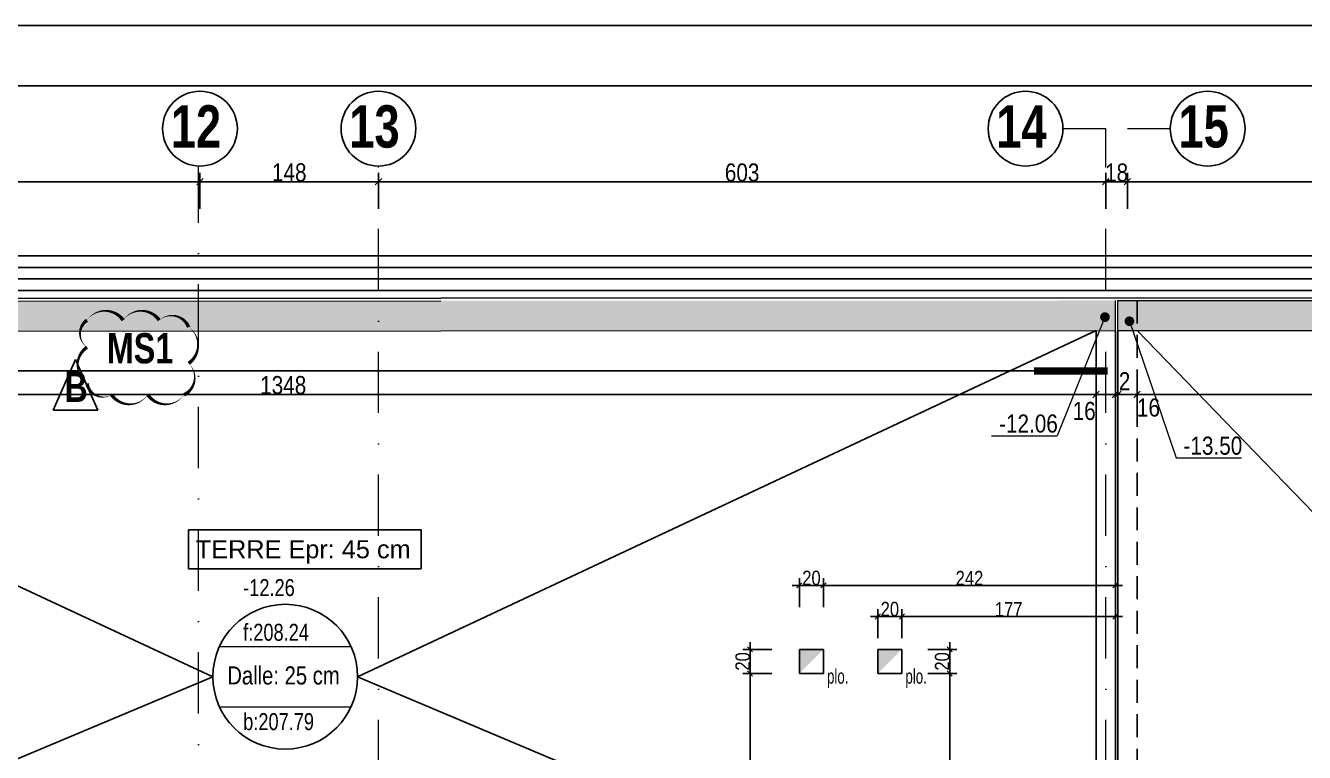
# Model space of a CAD drawing. Header units: millimetres. Extents: x 0 to 23921, y -3644 to 563.
# Drawn here: x 20625 to 21685, y -46 to 556 of the extents above; entities that cross this region are included whole.
import ezdxf
from ezdxf.enums import TextEntityAlignment as Align

# ---------------------------------------------------------------- set-up
doc = ezdxf.new("R2010")
doc.units = ezdxf.units.MM
doc.linetypes.add('CACHEX2', pattern=[19.05, 12.7, -6.35])
doc.linetypes.add('TIRETPTX2', pattern=[50.8, 25.4, -12.7, 0, -12.7])
for name, color, linetype in [('01-Cad  2', 1, 'Continuous'), ('01_cote_gen', 4, 'Continuous'), ('01_linteaux', 2, 'Continuous'), ('01_poch_murs', 253, 'Continuous'), ('01_resv', 32, 'Continuous'), ('01_texte', 230, 'Continuous'), ('AA_COTES', 2, 'Continuous')]:
    doc.layers.add(name, color=color, linetype=linetype)
for name, color, linetype, lineweight in [('01_murs_coup', 5, 'Continuous', 60), ('01_PIEUX', 5, 'Continuous', 60), ('01_tram_axes', 2, 'TIRETPTX2', 9)]:
    doc.layers.add(name, color=color, linetype=linetype, lineweight=lineweight)
doc.styles.add('ARIAL NA', font='ARIALN.TTF')
doc.styles.add('Arial Narrow', font='ARIALN.TTF')
doc.styles.add('Eurostile', font='')
doc.styles.add('impact', font='impact.ttf')
doc.styles.add('MATTE_TXT', font='arial.ttf')
doc.styles.add('STYLE2', font='ARIALN.TTF')
doc.styles.get('Eurostile').set_extended_font_data('Eurostile')
doc.dimstyles.new('JB50', dxfattribs={"dimscale": 0.1, "dimtxt": 150, "dimasz": 15, "dimexe": 0.1, "dimexo": 0.1, "dimgap": 0.09, "dimtad": 1, "dimdec": 1, "dimdsep": 46, "dimtxsty": 'STYLE2', "dimblk1": 'BOND_G', "dimblk2": 'BOND_D', "dimsah": 1, "dimcen": 1.5, "dimdle": 0.01, "dimse1": 1, "dimse2": 1, "dimclrd": 4, "dimclre": 2, "dimclrt": 6, "dimazin": 2, "dimtfac": 2.333333, "dimtdec": 1, "dimtix": 1, "dimtmove": 2, "dimatfit": 3, "dimldrblk": 'BOND_G', "dimfxl": 1, "dimtolj": 1, "dimtzin": 0, "dimarcsym": 0})
doc.dimstyles.new('JB50res', dxfattribs={"dimscale": 0.1, "dimtxt": 120, "dimasz": 12, "dimexe": 0.1, "dimexo": 0.1, "dimgap": 0.09, "dimtad": 1, "dimdec": 1, "dimdsep": 46, "dimtxsty": 'STYLE2', "dimblk1": 'BOND_G', "dimblk2": 'BOND_D', "dimsah": 1, "dimcen": 1.5, "dimdle": 0.01, "dimse1": 1, "dimse2": 1, "dimclrd": 4, "dimclre": 2, "dimclrt": 6, "dimazin": 2, "dimtfac": 2.333333, "dimtdec": 1, "dimtix": 1, "dimtmove": 2, "dimatfit": 3, "dimldrblk": 'BOND_G', "dimfxl": 1, "dimtolj": 1, "dimtzin": 0, "dimarcsym": 0})
pattern_1 = [(180, (2724.631, -511.1), (-2e-15, -9.525), [])]

# ---------------------------------------------------------------- blocks, each defined once
blk = doc.blocks.new('BOND_G')
at = {"layer": 'AA_COTES', "color": 0}
for p, q in [((0, -5), (0, 15)), ((5, 0), (-5, 0)), ((1.77, 1.77), (-1.77, -1.77))]:
    blk.add_line(p, q, dxfattribs=at)
blk = doc.blocks.new('BOND_D')
at = {"layer": 'AA_COTES', "color": 0}
for p, q in [((5, 0), (-5, 0)), ((-1.77, -1.77), (1.77, 1.77)), ((0, 5), (0, -15))]:
    blk.add_line(p, q, dxfattribs=at)
blk = doc.blocks.new('*D1149')
at = {"layer": '01_cote_gen', "color": 4, "lineweight": -2, "transparency": 16777216}
blk.add_line((20770.8, 426.7), (20915.8, 426.7), dxfattribs=at)
at = {"layer": 'Defpoints', "color": 0, "transparency": 16777216}
for p in [(20917.3, 426.7), (20769.3, 394.3), (20917.3, 394.3)]:
    blk.add_point(p, dxfattribs=at)
at = {"layer": '01_cote_gen', "color": 4, "lineweight": -2, "transparency": 16777216, "xscale": 1.5, "yscale": 1.5, "zscale": 1.5, "rotation": 180}
blk.add_blockref('BOND_G', (20769.3, 426.7), dxfattribs=at)
at = {"layer": '01_cote_gen', "color": 4, "lineweight": -2, "transparency": 16777216, "xscale": 1.5, "yscale": 1.5, "zscale": 1.5}
blk.add_blockref('BOND_D', (20917.3, 426.7), dxfattribs=at)
at = {"layer": '01_cote_gen', "color": 6, "transparency": 16777216, "insert": (20843.3, 434.4), "char_height": 15, "attachment_point": 5, "style": 'STYLE2'}
blk.add_mtext('\\A1;148', dxfattribs=at)
blk = doc.blocks.new('*D1150')
at = {"layer": '01_cote_gen', "color": 4, "lineweight": -2, "transparency": 16777216}
blk.add_line((20155.8, 426.7), (20767.8, 426.7), dxfattribs=at)
at = {"layer": 'Defpoints', "color": 0, "transparency": 16777216}
for p in [(20154.3, 471.7), (20769.3, 448.9), (20769.3, 426.7)]:
    blk.add_point(p, dxfattribs=at)
at = {"layer": '01_cote_gen', "color": 4, "lineweight": -2, "transparency": 16777216, "xscale": 1.5, "yscale": 1.5, "zscale": 1.5, "rotation": 180}
blk.add_blockref('BOND_G', (20154.3, 426.7), dxfattribs=at)
at = {"layer": '01_cote_gen', "color": 4, "lineweight": -2, "transparency": 16777216, "xscale": 1.5, "yscale": 1.5, "zscale": 1.5}
blk.add_blockref('BOND_D', (20769.3, 426.7), dxfattribs=at)
at = {"layer": '01_cote_gen', "color": 6, "transparency": 16777216, "insert": (20461.8, 434.4), "char_height": 15, "attachment_point": 5, "style": 'STYLE2'}
blk.add_mtext('\\A1;615', dxfattribs=at)
blk = doc.blocks.new('*D1154')
at = {"layer": '01_cote_gen', "color": 4, "lineweight": -2, "transparency": 16777216}
blk.add_line((20918.8, 426.7), (21518.8, 426.7), dxfattribs=at)
at = {"layer": 'Defpoints', "color": 0, "transparency": 16777216}
for p in [(21520.3, 426.7), (21520.3, 426.6), (20917.3, 402.7)]:
    blk.add_point(p, dxfattribs=at)
at = {"layer": '01_cote_gen', "color": 4, "lineweight": -2, "transparency": 16777216, "xscale": 1.5, "yscale": 1.5, "zscale": 1.5, "rotation": 180}
blk.add_blockref('BOND_G', (20917.3, 426.7), dxfattribs=at)
at = {"layer": '01_cote_gen', "color": 4, "lineweight": -2, "transparency": 16777216, "xscale": 1.5, "yscale": 1.5, "zscale": 1.5}
blk.add_blockref('BOND_D', (21520.3, 426.7), dxfattribs=at)
at = {"layer": '01_cote_gen', "color": 6, "transparency": 16777216, "insert": (21218.8, 434.3), "char_height": 15, "attachment_point": 5, "style": 'STYLE2'}
blk.add_mtext('\\A1;603', dxfattribs=at)
blk = doc.blocks.new('*D1155')
at = {"layer": '01_cote_gen', "color": 4, "lineweight": -2, "transparency": 16777216}
blk.add_line((21521.8, 426.7), (21536.8, 426.7), dxfattribs=at)
at = {"layer": 'Defpoints', "color": 0, "transparency": 16777216}
for p in [(21538.3, 426.7), (21538.3, 419.5), (21520.3, 402.4)]:
    blk.add_point(p, dxfattribs=at)
at = {"layer": '01_cote_gen', "color": 4, "lineweight": -2, "transparency": 16777216, "xscale": 1.5, "yscale": 1.5, "zscale": 1.5, "rotation": 180}
blk.add_blockref('BOND_G', (21520.3, 426.7), dxfattribs=at)
at = {"layer": '01_cote_gen', "color": 4, "lineweight": -2, "transparency": 16777216, "xscale": 1.5, "yscale": 1.5, "zscale": 1.5}
blk.add_blockref('BOND_D', (21538.3, 426.7), dxfattribs=at)
at = {"layer": '01_cote_gen', "color": 6, "transparency": 16777216, "insert": (21529.3, 434.3), "char_height": 15, "attachment_point": 5, "style": 'STYLE2'}
blk.add_mtext('\\A1;18', dxfattribs=at)
blk = doc.blocks.new('*D1157')
at = {"layer": '01_cote_gen', "color": 4, "lineweight": -2, "transparency": 16777216}
blk.add_line((21539.8, 426.7), (22132.8, 426.7), dxfattribs=at)
at = {"layer": 'Defpoints', "color": 0, "transparency": 16777216}
for p in [(21538.3, 470.7), (22134.3, 469.7), (22134.3, 426.7)]:
    blk.add_point(p, dxfattribs=at)
at = {"layer": '01_cote_gen', "color": 4, "lineweight": -2, "transparency": 16777216, "xscale": 1.5, "yscale": 1.5, "zscale": 1.5, "rotation": 180}
blk.add_blockref('BOND_G', (21538.3, 426.7), dxfattribs=at)
at = {"layer": '01_cote_gen', "color": 4, "lineweight": -2, "transparency": 16777216, "xscale": 1.5, "yscale": 1.5, "zscale": 1.5}
blk.add_blockref('BOND_D', (22134.3, 426.7), dxfattribs=at)
at = {"layer": '01_cote_gen', "color": 6, "transparency": 16777216, "insert": (21836.3, 434.3), "char_height": 15, "attachment_point": 5, "style": 'STYLE2'}
blk.add_mtext('\\A1;596', dxfattribs=at)
blk = doc.blocks.new('*D2507')
at = {"layer": '01_cote_gen', "color": 4, "lineweight": -2, "transparency": 16777216}
blk.add_line((20165.8, 250.4), (21510.8, 250.4), dxfattribs=at)
at = {"layer": 'Defpoints', "color": 0, "transparency": 16777216}
for p in [(21512.3, 250.4), (20164.3, 207.4), (21512.3, 207.4)]:
    blk.add_point(p, dxfattribs=at)
at = {"layer": '01_cote_gen', "color": 4, "lineweight": -2, "transparency": 16777216, "xscale": 1.5, "yscale": 1.5, "zscale": 1.5, "rotation": 180}
blk.add_blockref('BOND_G', (20164.3, 250.4), dxfattribs=at)
at = {"layer": '01_cote_gen', "color": 4, "lineweight": -2, "transparency": 16777216, "xscale": 1.5, "yscale": 1.5, "zscale": 1.5}
blk.add_blockref('BOND_D', (21512.3, 250.4), dxfattribs=at)
at = {"layer": '01_cote_gen', "color": 6, "lineweight": 0, "transparency": 16777216, "insert": (20838.3, 258.1), "char_height": 15, "attachment_point": 5, "style": 'STYLE2'}
blk.add_mtext('\\A1;1348', dxfattribs=at)
blk = doc.blocks.new('*D2508')
at = {"layer": '01_cote_gen', "color": 4, "lineweight": -2, "transparency": 16777216}
blk.add_line((21513.8, 250.4), (21526.8, 250.4), dxfattribs=at)
at = {"layer": 'Defpoints', "color": 0, "transparency": 16777216}
for p in [(21528.3, 250.4), (21512.3, 202.8), (21528.3, 202.8)]:
    blk.add_point(p, dxfattribs=at)
at = {"layer": '01_cote_gen', "color": 4, "lineweight": -2, "transparency": 16777216, "xscale": 1.5, "yscale": 1.5, "zscale": 1.5, "rotation": 180}
blk.add_blockref('BOND_G', (21512.3, 250.4), dxfattribs=at)
at = {"layer": '01_cote_gen', "color": 4, "lineweight": -2, "transparency": 16777216, "xscale": 1.5, "yscale": 1.5, "zscale": 1.5}
blk.add_blockref('BOND_D', (21528.3, 250.4), dxfattribs=at)
at = {"layer": '01_cote_gen', "color": 6, "lineweight": 0, "transparency": 16777216, "insert": (21502.4, 236.7), "char_height": 15, "attachment_point": 5, "style": 'STYLE2'}
blk.add_mtext('\\A1;16', dxfattribs=at)
blk = doc.blocks.new('*D2509')
at = {"layer": '01_cote_gen', "color": 4, "lineweight": -2, "transparency": 16777216}
for p, q in [((21526.8, 250.4), (21525.3, 250.4)), ((21528.3, 250.4), (21530.3, 250.4)), ((21531.8, 250.4), (21533.3, 250.4))]:
    blk.add_line(p, q, dxfattribs=at)
at = {"layer": 'Defpoints', "color": 0, "transparency": 16777216}
for p in [(21530.3, 250.4), (21528.3, 236.4), (21530.3, 236.4)]:
    blk.add_point(p, dxfattribs=at)
at = {"layer": '01_cote_gen', "color": 4, "lineweight": -2, "transparency": 16777216, "xscale": 1.5, "yscale": 1.5, "zscale": 1.5}
blk.add_blockref('BOND_G', (21528.3, 250.4), dxfattribs=at)
at = {"layer": '01_cote_gen', "color": 4, "lineweight": -2, "transparency": 16777216, "xscale": 1.5, "yscale": 1.5, "zscale": 1.5, "rotation": 180}
blk.add_blockref('BOND_D', (21530.3, 250.4), dxfattribs=at)
at = {"layer": '01_cote_gen', "color": 6, "lineweight": 0, "transparency": 16777216, "insert": (21535.9, 261.4), "char_height": 15, "attachment_point": 5, "style": 'STYLE2'}
blk.add_mtext('\\A1;2', dxfattribs=at)
blk = doc.blocks.new('*D2510')
at = {"layer": '01_cote_gen', "color": 4, "lineweight": -2, "transparency": 16777216}
blk.add_line((21531.8, 250.4), (21544.8, 250.4), dxfattribs=at)
at = {"layer": 'Defpoints', "color": 0, "transparency": 16777216}
for p in [(21546.3, 250.4), (21530.3, 238.5), (21546.3, 238.5)]:
    blk.add_point(p, dxfattribs=at)
at = {"layer": '01_cote_gen', "color": 4, "lineweight": -2, "transparency": 16777216, "xscale": 1.5, "yscale": 1.5, "zscale": 1.5, "rotation": 180}
blk.add_blockref('BOND_G', (21530.3, 250.4), dxfattribs=at)
at = {"layer": '01_cote_gen', "color": 4, "lineweight": -2, "transparency": 16777216, "xscale": 1.5, "yscale": 1.5, "zscale": 1.5}
blk.add_blockref('BOND_D', (21546.3, 250.4), dxfattribs=at)
at = {"layer": '01_cote_gen', "color": 6, "lineweight": 0, "transparency": 16777216, "insert": (21555.7, 239.5), "char_height": 15, "attachment_point": 5, "style": 'STYLE2'}
blk.add_mtext('\\A1;16', dxfattribs=at)
blk = doc.blocks.new('*D2511')
at = {"layer": '01_cote_gen', "color": 4, "lineweight": -2, "transparency": 16777216}
blk.add_line((21547.8, 250.4), (22262.8, 250.4), dxfattribs=at)
at = {"layer": 'Defpoints', "color": 0, "transparency": 16777216}
for p in [(22264.3, 250.4), (21546.3, 199.3), (22264.3, 179.1)]:
    blk.add_point(p, dxfattribs=at)
at = {"layer": '01_cote_gen', "color": 4, "lineweight": -2, "transparency": 16777216, "xscale": 1.5, "yscale": 1.5, "zscale": 1.5, "rotation": 180}
blk.add_blockref('BOND_G', (21546.3, 250.4), dxfattribs=at)
at = {"layer": '01_cote_gen', "color": 4, "lineweight": -2, "transparency": 16777216, "xscale": 1.5, "yscale": 1.5, "zscale": 1.5}
blk.add_blockref('BOND_D', (22264.3, 250.4), dxfattribs=at)
at = {"layer": '01_cote_gen', "color": 6, "lineweight": 0, "transparency": 16777216, "insert": (21905.3, 258.1), "char_height": 15, "attachment_point": 5, "style": 'STYLE2'}
blk.add_mtext('\\A1;718', dxfattribs=at)
blk = doc.blocks.new('*D2494')
at = {"layer": '01_resv', "color": 4, "lineweight": -2, "transparency": 16777216}
blk.add_line((21225.4, -240.6), (21225.4, 18), dxfattribs=at)
at = {"layer": 'Defpoints', "color": 0, "transparency": 16777216}
for p in [(21225.4, 19.2), (21266.3, 19.2), (21244.1, -241.8)]:
    blk.add_point(p, dxfattribs=at)
at = {"layer": '01_resv', "color": 4, "lineweight": -2, "transparency": 16777216, "xscale": 1.2, "yscale": 1.2, "zscale": 1.2}
for name, p, rotation in [('BOND_D', (21225.4, 19.2), 90), ('BOND_G', (21225.4, -241.8), 270)]:
    blk.add_blockref(name, p, dxfattribs=dict(at, rotation=rotation))
at = {"layer": '01_resv', "color": 6, "lineweight": 0, "transparency": 16777216, "insert": (21219.3, -111.3), "char_height": 12, "attachment_point": 5, "rotation": 90, "style": 'STYLE2'}
blk.add_mtext('\\A1;261', dxfattribs=at)
blk = doc.blocks.new('*D2495')
at = {"layer": '01_resv', "color": 4, "lineweight": -2, "transparency": 16777216}
blk.add_line((21225.4, 20.4), (21225.4, 38), dxfattribs=at)
at = {"layer": 'Defpoints', "color": 0, "transparency": 16777216}
for p in [(21225.4, 39.2), (21266.3, 39.2), (21231.4, 19.2)]:
    blk.add_point(p, dxfattribs=at)
at = {"layer": '01_resv', "color": 4, "lineweight": -2, "transparency": 16777216, "xscale": 1.2, "yscale": 1.2, "zscale": 1.2}
for name, p, rotation in [('BOND_D', (21225.4, 39.2), 90), ('BOND_G', (21225.4, 19.2), 270)]:
    blk.add_blockref(name, p, dxfattribs=dict(at, rotation=rotation))
at = {"layer": '01_resv', "color": 6, "lineweight": 0, "transparency": 16777216, "insert": (21219.3, 29.2), "char_height": 12, "attachment_point": 5, "rotation": 90, "style": 'STYLE2'}
blk.add_mtext('\\A1;20', dxfattribs=at)
blk = doc.blocks.new('*D2518')
at = {"layer": '01_resv', "color": 4, "lineweight": -2, "transparency": 16777216}
blk.add_line((21390.9, 38), (21390.9, 20.4), dxfattribs=at)
at = {"layer": 'Defpoints', "color": 0, "transparency": 16777216}
for p in [(21351.3, 39.2), (21351.3, 19.2), (21390.9, 19.2)]:
    blk.add_point(p, dxfattribs=at)
at = {"layer": '01_resv', "color": 4, "lineweight": -2, "transparency": 16777216, "xscale": 1.2, "yscale": 1.2, "zscale": 1.2}
for name, p, rotation in [('BOND_G', (21390.9, 39.2), 90), ('BOND_D', (21390.9, 19.2), 270)]:
    blk.add_blockref(name, p, dxfattribs=dict(at, rotation=rotation))
at = {"layer": '01_resv', "color": 6, "lineweight": 0, "transparency": 16777216, "insert": (21384.7, 29.2), "char_height": 12, "attachment_point": 5, "rotation": 90, "style": 'STYLE2'}
blk.add_mtext('\\A1;20', dxfattribs=at)
blk = doc.blocks.new('*D2496')
at = {"layer": '01_resv', "color": 4, "lineweight": -2, "transparency": 16777216}
blk.add_line((21390.9, 18), (21390.9, -240.6), dxfattribs=at)
at = {"layer": 'Defpoints', "color": 0, "transparency": 16777216}
for p in [(21372.9, 19.2), (21385.5, -241.8), (21390.9, -241.8)]:
    blk.add_point(p, dxfattribs=at)
at = {"layer": '01_resv', "color": 4, "lineweight": -2, "transparency": 16777216, "xscale": 1.2, "yscale": 1.2, "zscale": 1.2}
for name, p, rotation in [('BOND_G', (21390.9, 19.2), 90), ('BOND_D', (21390.9, -241.8), 270)]:
    blk.add_blockref(name, p, dxfattribs=dict(at, rotation=rotation))
at = {"layer": '01_resv', "color": 6, "lineweight": 0, "transparency": 16777216, "insert": (21384.7, -111.3), "char_height": 12, "attachment_point": 5, "rotation": 90, "style": 'STYLE2'}
blk.add_mtext('\\A1;261', dxfattribs=at)
blk = doc.blocks.new('*D2497')
at = {"layer": '01_resv', "color": 4, "lineweight": -2, "transparency": 16777216}
blk.add_line((21332.5, 66.4), (21350.1, 66.4), dxfattribs=at)
at = {"layer": 'Defpoints', "color": 0, "transparency": 16777216}
for p in [(21351.3, 66.4), (21331.3, 39.2), (21351.3, 39.2)]:
    blk.add_point(p, dxfattribs=at)
at = {"layer": '01_resv', "color": 4, "lineweight": -2, "transparency": 16777216, "xscale": 1.2, "yscale": 1.2, "zscale": 1.2, "rotation": 180}
blk.add_blockref('BOND_G', (21331.3, 66.4), dxfattribs=at)
at = {"layer": '01_resv', "color": 4, "lineweight": -2, "transparency": 16777216, "xscale": 1.2, "yscale": 1.2, "zscale": 1.2}
blk.add_blockref('BOND_D', (21351.3, 66.4), dxfattribs=at)
at = {"layer": '01_resv', "color": 6, "lineweight": 0, "transparency": 16777216, "insert": (21341.3, 72.5), "char_height": 12, "attachment_point": 5, "style": 'STYLE2'}
blk.add_mtext('\\A1;20', dxfattribs=at)
blk = doc.blocks.new('*D2519')
at = {"layer": '01_resv', "color": 4, "lineweight": -2, "transparency": 16777216}
blk.add_line((21352.5, 66.4), (21527.1, 66.4), dxfattribs=at)
at = {"layer": 'Defpoints', "color": 0, "transparency": 16777216}
for p in [(21528.3, 66.4), (21351.3, 60.4), (21528.3, 46.6)]:
    blk.add_point(p, dxfattribs=at)
at = {"layer": '01_resv', "color": 4, "lineweight": -2, "transparency": 16777216, "xscale": 1.2, "yscale": 1.2, "zscale": 1.2, "rotation": 180}
blk.add_blockref('BOND_G', (21351.3, 66.4), dxfattribs=at)
at = {"layer": '01_resv', "color": 4, "lineweight": -2, "transparency": 16777216, "xscale": 1.2, "yscale": 1.2, "zscale": 1.2}
blk.add_blockref('BOND_D', (21528.3, 66.4), dxfattribs=at)
at = {"layer": '01_resv', "color": 6, "lineweight": 0, "transparency": 16777216, "insert": (21439.8, 72.4), "char_height": 12, "attachment_point": 5, "style": 'STYLE2'}
blk.add_mtext('\\A1;177', dxfattribs=at)
blk = doc.blocks.new('*D2498')
at = {"layer": '01_resv', "color": 4, "lineweight": -2, "transparency": 16777216}
blk.add_line((21267.5, 92.2), (21285.1, 92.2), dxfattribs=at)
at = {"layer": 'Defpoints', "color": 0, "transparency": 16777216}
for p in [(21286.3, 92.2), (21266.3, 39.2), (21286.3, 39.2)]:
    blk.add_point(p, dxfattribs=at)
at = {"layer": '01_resv', "color": 4, "lineweight": -2, "transparency": 16777216, "xscale": 1.2, "yscale": 1.2, "zscale": 1.2, "rotation": 180}
blk.add_blockref('BOND_G', (21266.3, 92.2), dxfattribs=at)
at = {"layer": '01_resv', "color": 4, "lineweight": -2, "transparency": 16777216, "xscale": 1.2, "yscale": 1.2, "zscale": 1.2}
blk.add_blockref('BOND_D', (21286.3, 92.2), dxfattribs=at)
at = {"layer": '01_resv', "color": 6, "lineweight": 0, "transparency": 16777216, "insert": (21276.3, 98.3), "char_height": 12, "attachment_point": 5, "style": 'STYLE2'}
blk.add_mtext('\\A1;20', dxfattribs=at)
blk = doc.blocks.new('*D2520')
at = {"layer": '01_resv', "color": 4, "lineweight": -2, "transparency": 16777216}
blk.add_line((21287.5, 92.2), (21527.1, 92.2), dxfattribs=at)
at = {"layer": 'Defpoints', "color": 0, "transparency": 16777216}
for p in [(21286.3, 86.2), (21528.3, 92.2), (21528.3, 86.2)]:
    blk.add_point(p, dxfattribs=at)
at = {"layer": '01_resv', "color": 4, "lineweight": -2, "transparency": 16777216, "xscale": 1.2, "yscale": 1.2, "zscale": 1.2, "rotation": 180}
blk.add_blockref('BOND_G', (21286.3, 92.2), dxfattribs=at)
at = {"layer": '01_resv', "color": 4, "lineweight": -2, "transparency": 16777216, "xscale": 1.2, "yscale": 1.2, "zscale": 1.2}
blk.add_blockref('BOND_D', (21528.3, 92.2), dxfattribs=at)
at = {"layer": '01_resv', "color": 6, "lineweight": 0, "transparency": 16777216, "insert": (21407.3, 98.2), "char_height": 12, "attachment_point": 5, "style": 'STYLE2'}
blk.add_mtext('\\A1;242', dxfattribs=at)

msp = doc.modelspace()

# ---------------------------------------------------------------- hatches: boundary and pattern name
at = {"layer": '01_poch_murs'}
h = msp.add_hatch(dxfattribs=at)
h.set_pattern_fill('ANSI31', color=256, scale=3, angle=135)
h.set_pattern_definition([(180, (2724.631, -511.1), (-2e-15, -9.525), [])])
h.paths.add_polyline_path([(17917.68, 372.66), (17338.69, 370.16), (17338.69, 328.43), (17711.73, 331.06), (17917.68, 331.48)])
h.paths.add_polyline_path([(17935.69, 372.74), (17917.68, 372.66), (17917.68, 331.48), (17935.69, 331.52)])
h.paths.add_polyline_path([(18514.69, 373.87), (18287.73, 374.26), (17935.69, 372.74), (17935.69, 331.52), (18219.73, 332.1), (18514.69, 332.1)])
h.paths.add_polyline_path([(18794.28, 373.4), (18514.69, 373.87), (18514.69, 332.1), (18794.28, 332.1)])
h.paths.add_polyline_path([(19340.28, 372.48), (18794.28, 373.4), (18794.28, 332.1), (19054.9, 332.1), (19340.28, 331.16)])
h.paths.add_polyline_path([(19874.28, 371.57), (19340.28, 372.48), (19340.28, 331.16), (19874.28, 329.4)])
h.paths.add_polyline_path([(20154.28, 371.1), (19874.28, 371.57), (19874.28, 329.4), (19892.63, 329.34), (20154.28, 329.54)])
h.paths.add_polyline_path([(20769.58, 370.06), (20154.28, 371.1), (20154.28, 329.54), (20769.58, 329.99)])
h.paths.add_polyline_path([(20917.28, 369.81), (20769.58, 370.06), (20769.58, 329.99), (20917.28, 330.1)])
h.paths.add_polyline_path([(21520.28, 370.24), (21131.34, 369.44), (20917.28, 369.81), (20917.28, 330.1), (20968.94, 330.14), (21520.28, 330.33)])
h.paths.add_polyline_path([(22134.28, 371.49), (21538.28, 370.28), (21538.28, 330.34), (22134.28, 330.55)])
h.paths.add_polyline_path([(21538.28, 370.28), (21520.28, 370.24), (21520.28, 330.33), (21538.28, 330.34)])
h.paths.add_polyline_path([(22184.28, 371.6), (22134.28, 371.49), (22134.28, 330.55), (22184.28, 330.57)])
h.paths.add_polyline_path([(22558.28, 372.22), (22487.23, 372.22), (22184.28, 371.6), (22184.28, 330.57), (22558.28, 330.7)])
h.paths.add_polyline_path([(23158.24, 371.89), (22905.73, 372.22), (22558.28, 372.22), (22558.28, 330.7), (22914.82, 330.82), (23158.24, 329.66)])
h.paths.add_polyline_path([(23668.24, 371.22), (23158.24, 371.89), (23158.24, 329.66), (23668.24, 327.23)])
h.paths.add_polyline_path([(23845.87, 370.99), (23668.24, 371.22), (23668.24, 327.23), (23845.74, 326.39)])
h.paths.add_polyline_path([(19582.54, 340.69), (19746.3, 340.69), (19746.3, 363.96), (19582.54, 363.96)], flags=24)
h.paths.add_polyline_path([(22293.75, 340.69), (22457.51, 340.69), (22457.51, 363.96), (22293.75, 363.96)], flags=24)
h = msp.add_hatch(dxfattribs=at)
h.set_pattern_fill('ANSI31', color=256, scale=3, angle=135)
h.set_pattern_definition([(180, (2724.631, -511.1), (-2e-15, -9.525), [])])
h.paths.add_polyline_path([(17917.68, 372.66), (17338.69, 370.16), (17338.69, 328.43), (17711.73, 331.06), (17917.68, 331.48)])
h.paths.add_polyline_path([(17935.69, 372.74), (17917.68, 372.66), (17917.68, 331.48), (17935.69, 331.52)])
h.paths.add_polyline_path([(18514.69, 373.87), (18287.73, 374.26), (17935.69, 372.74), (17935.69, 331.52), (18219.73, 332.1), (18514.69, 332.1)])
h.paths.add_polyline_path([(18794.28, 373.4), (18514.69, 373.87), (18514.69, 332.1), (18794.28, 332.1)])
h.paths.add_polyline_path([(19340.28, 372.48), (18794.28, 373.4), (18794.28, 332.1), (19054.9, 332.1), (19340.28, 331.16)])
h.paths.add_polyline_path([(19874.28, 371.57), (19340.28, 372.48), (19340.28, 331.16), (19874.28, 329.4)])
h.paths.add_polyline_path([(20154.28, 371.1), (19874.28, 371.57), (19874.28, 329.4), (19892.63, 329.34), (20154.28, 329.54)])
h.paths.add_polyline_path([(20769.58, 370.06), (20154.28, 371.1), (20154.28, 329.54), (20769.58, 329.99)])
h.paths.add_polyline_path([(20917.28, 369.81), (20769.58, 370.06), (20769.58, 329.99), (20917.28, 330.1)])
h.paths.add_polyline_path([(21520.28, 370.24), (21131.34, 369.44), (20917.28, 369.81), (20917.28, 330.1), (20968.94, 330.14), (21520.28, 330.33)])
h.paths.add_polyline_path([(22134.28, 371.49), (21538.28, 370.28), (21538.28, 330.34), (22134.28, 330.55)])
h.paths.add_polyline_path([(21538.28, 370.28), (21520.28, 370.24), (21520.28, 330.33), (21538.28, 330.34)])
h.paths.add_polyline_path([(22184.28, 371.6), (22134.28, 371.49), (22134.28, 330.55), (22184.28, 330.57)])
h.paths.add_polyline_path([(22558.28, 372.22), (22487.23, 372.22), (22184.28, 371.6), (22184.28, 330.57), (22558.28, 330.7)])
h.paths.add_polyline_path([(23158.24, 371.89), (22905.73, 372.22), (22558.28, 372.22), (22558.28, 330.7), (22914.82, 330.82), (23158.24, 329.66)])
h.paths.add_polyline_path([(23668.24, 371.22), (23158.24, 371.89), (23158.24, 329.66), (23668.24, 327.23)])
h.paths.add_polyline_path([(23845.87, 370.99), (23668.24, 371.22), (23668.24, 327.23), (23845.74, 326.39)])
h.paths.add_polyline_path([(19582.54, 340.69), (19746.3, 340.69), (19746.3, 363.96), (19582.54, 363.96)], flags=24)
h.paths.add_polyline_path([(22293.75, 340.69), (22457.51, 340.69), (22457.51, 363.96), (22293.75, 363.96)], flags=24)
h = msp.add_hatch(dxfattribs=at)
h.set_pattern_fill('ANSI31', color=256, scale=3, angle=135)
h.set_pattern_definition(pattern_1)
h.paths.add_polyline_path([(17917.68, 372.66), (17338.69, 370.16), (17338.69, 328.43), (17711.73, 331.06), (17917.68, 331.48)])
h.paths.add_polyline_path([(17935.69, 372.74), (17917.68, 372.66), (17917.68, 331.48), (17935.69, 331.52)])
h.paths.add_polyline_path([(18514.69, 373.87), (18287.73, 374.26), (17935.69, 372.74), (17935.69, 331.52), (18219.73, 332.1), (18514.69, 332.1)])
h.paths.add_polyline_path([(18794.28, 373.4), (18514.69, 373.87), (18514.69, 332.1), (18794.28, 332.1)])
h.paths.add_polyline_path([(19340.28, 372.48), (18794.28, 373.4), (18794.28, 332.1), (19054.9, 332.1), (19340.28, 331.16)])
h.paths.add_polyline_path([(19874.28, 371.57), (19340.28, 372.48), (19340.28, 331.16), (19874.28, 329.4)])
h.paths.add_polyline_path([(20154.28, 371.1), (19874.28, 371.57), (19874.28, 329.4), (19892.63, 329.34), (20154.28, 329.54)])
h.paths.add_polyline_path([(20769.58, 370.06), (20154.28, 371.1), (20154.28, 329.54), (20769.58, 329.99)])
h.paths.add_polyline_path([(20917.28, 369.81), (20769.58, 370.06), (20769.58, 329.99), (20917.28, 330.1)])
h.paths.add_polyline_path([(21520.28, 370.24), (21131.34, 369.44), (20917.28, 369.81), (20917.28, 330.1), (20968.94, 330.14), (21520.28, 330.33)])
h.paths.add_polyline_path([(22134.28, 371.49), (21538.28, 370.28), (21538.28, 330.34), (22134.28, 330.55)])
h.paths.add_polyline_path([(21538.28, 370.28), (21520.28, 370.24), (21520.28, 330.33), (21538.28, 330.34)])
h.paths.add_polyline_path([(22184.28, 371.6), (22134.28, 371.49), (22134.28, 330.55), (22184.28, 330.57)])
h.paths.add_polyline_path([(22558.28, 372.22), (22487.23, 372.22), (22184.28, 371.6), (22184.28, 330.57), (22558.28, 330.7)])
h.paths.add_polyline_path([(23158.24, 371.89), (22905.73, 372.22), (22558.28, 372.22), (22558.28, 330.7), (22914.82, 330.82), (23158.24, 329.66)])
h.paths.add_polyline_path([(23668.24, 371.22), (23158.24, 371.89), (23158.24, 329.66), (23668.24, 327.23)])
h.paths.add_polyline_path([(23845.87, 370.99), (23668.24, 371.22), (23668.24, 327.23), (23845.74, 326.39)])
h.paths.add_polyline_path([(19582.54, 340.69), (19746.3, 340.69), (19746.3, 363.96), (19582.54, 363.96)], flags=24)
h.paths.add_polyline_path([(22293.75, 340.69), (22457.51, 340.69), (22457.51, 363.96), (22293.75, 363.96)], flags=24)
h = msp.add_hatch(dxfattribs=at)
h.set_pattern_fill('ANSI31', color=256, scale=3, angle=135)
h.set_pattern_definition(pattern_1)
h.paths.add_polyline_path([(17917.68, 372.66), (17338.69, 370.16), (17338.69, 328.43), (17711.73, 331.06), (17917.68, 331.48)])
h.paths.add_polyline_path([(17935.69, 372.74), (17917.68, 372.66), (17917.68, 331.48), (17935.69, 331.52)])
h.paths.add_polyline_path([(18514.69, 373.87), (18287.73, 374.26), (17935.69, 372.74), (17935.69, 331.52), (18219.73, 332.1), (18514.69, 332.1)])
h.paths.add_polyline_path([(18794.28, 373.4), (18514.69, 373.87), (18514.69, 332.1), (18794.28, 332.1)])
h.paths.add_polyline_path([(19340.28, 372.48), (18794.28, 373.4), (18794.28, 332.1), (19054.9, 332.1), (19340.28, 331.16)])
h.paths.add_polyline_path([(19874.28, 371.57), (19340.28, 372.48), (19340.28, 331.16), (19874.28, 329.4)])
h.paths.add_polyline_path([(20154.28, 371.1), (19874.28, 371.57), (19874.28, 329.4), (19892.63, 329.34), (20154.28, 329.54)])
h.paths.add_polyline_path([(20769.58, 370.06), (20154.28, 371.1), (20154.28, 329.54), (20769.58, 329.99)])
h.paths.add_polyline_path([(20917.28, 369.81), (20769.58, 370.06), (20769.58, 329.99), (20917.28, 330.1)])
h.paths.add_polyline_path([(21520.28, 370.24), (21131.34, 369.44), (20917.28, 369.81), (20917.28, 330.1), (20968.94, 330.14), (21520.28, 330.33)])
h.paths.add_polyline_path([(22134.28, 371.49), (21538.28, 370.28), (21538.28, 330.34), (22134.28, 330.55)])
h.paths.add_polyline_path([(21538.28, 370.28), (21520.28, 370.24), (21520.28, 330.33), (21538.28, 330.34)])
h.paths.add_polyline_path([(22184.28, 371.6), (22134.28, 371.49), (22134.28, 330.55), (22184.28, 330.57)])
h.paths.add_polyline_path([(22558.28, 372.22), (22487.23, 372.22), (22184.28, 371.6), (22184.28, 330.57), (22558.28, 330.7)])
h.paths.add_polyline_path([(23158.24, 371.89), (22905.73, 372.22), (22558.28, 372.22), (22558.28, 330.7), (22914.82, 330.82), (23158.24, 329.66)])
h.paths.add_polyline_path([(23668.24, 371.22), (23158.24, 371.89), (23158.24, 329.66), (23668.24, 327.23)])
h.paths.add_polyline_path([(23845.87, 370.99), (23668.24, 371.22), (23668.24, 327.23), (23845.74, 326.39)])
h.paths.add_polyline_path([(19582.54, 340.69), (19746.3, 340.69), (19746.3, 363.96), (19582.54, 363.96)], flags=24)
h.paths.add_polyline_path([(22293.75, 340.69), (22457.51, 340.69), (22457.51, 363.96), (22293.75, 363.96)], flags=24)
h = msp.add_hatch(color=256, dxfattribs=at)
h.dxf.hatch_style = 1
h.paths.add_polyline_path([(21528.27, 328.33), (20968.94, 328.14), (19892.63, 327.34), (19054.9, 330.1), (18219.74, 330.1), (17927.57, 329.5), (17927.62, 304.5), (18219.76, 305.1), (19054.86, 305.1), (19892.59, 302.34), (20968.96, 303.14), (21528.28, 303.33)])
h = msp.add_hatch(color=256, dxfattribs=at)
h.dxf.hatch_style = 1
h.paths.add_polyline_path([(21528.27, 328.33), (20968.94, 328.14), (19892.63, 327.34), (19054.9, 330.1), (18219.74, 330.1), (17927.57, 329.5), (17927.62, 304.5), (18219.76, 305.1), (19054.86, 305.1), (19892.59, 302.34), (20968.96, 303.14), (21528.28, 303.33)])
at = {"layer": '01_poch_murs', "lineweight": 0}
h = msp.add_hatch(color=256, dxfattribs=at)
h.dxf.hatch_style = 1
h.paths.add_polyline_path([(23678.24, 325.19), (22914.82, 328.82), (21530.27, 328.33), (21530.28, 303.33), (22914.76, 303.82), (23658.7, 300.28), (23658.58, 274.17), (23728.24, 274.17), (23728.24, 204.17), (23658.24, 204.17), (23658.24, -241.83), (23153.24, -241.83), (23153.24, -261.83), (23658.24, -261.83), (23658.24, -461.83), (23233.24, -461.83), (23233.24, -481.83), (23658.24, -481.83), (23658.24, -741.83), (23233.24, -741.83), (23233.24, -761.83), (23658.24, -761.83), (23658.24, -1339.83), (23233.24, -1339.83), (23233.24, -1359.83), (23658.24, -1359.83), (23658.24, -1885.83), (23233.17, -1885.83), (23233.17, -1903.83), (23270.24, -1903.83), (23270.24, -1903.83), (23352.24, -1903.83), (23658.24, -1903.83), (23658.24, -2429.83), (23233.24, -2429.83), (23233.24, -2449.83), (23658.24, -2449.83), (23658.24, -2736.83), (23728.24, -2736.83), (23728.24, -2810.83), (23233.24, -2810.83), (23233.24, -2830.83), (23748.44, -2830.83), (23748.44, -2716.83), (23678.24, -2716.83), (23678.24, 184.17), (23748.24, 184.17), (23748.24, 294.19), (23678.24, 294.19)])

# ---------------------------------------------------------------- linework, layer by layer
at = {"layer": '01-Cad  2'}
for p, q in [((21910.7, 556.15), (12820.7, 556.15)), ((21860.7, 506.15), (12870.7, 506.15))]:
    msp.add_line(p, q, dxfattribs=at)
at = {"layer": '01_linteaux'}
for p, q in [((19892.63, 329.34), (20968.94, 330.14)), ((20968.94, 330.14), (22914.82, 330.82)), ((21512.28, 303.33), (21512.28, -241.83)), ((21528.28, 303.33), (21528.28, -241.83)), ((21530.28, 303.33), (21530.28, -241.83))]:
    msp.add_line(p, q, dxfattribs=at)
at = {"layer": '01_linteaux', "linetype": 'CACHEX2', "ltscale": 1.5}
msp.add_line((21546.28, 328.34), (21546.28, -241.83), dxfattribs=at)
at = {"layer": '01_murs_coup', "linetype": 'Continuous', "lineweight": 5}
for p, q in [((20785.51, 41.59), (20894.53, 41.59)), ((20785.51, -8.55), (20894.53, -8.55))]:
    msp.add_line(p, q, dxfattribs=at)
at = {"layer": '01_PIEUX', "linetype": 'Continuous', "lineweight": 5}
for p, q in [((21530.27, 328.33), (22914.82, 328.82)), ((19892.63, 327.34), (20968.94, 328.14)), ((21528.28, 303.33), (21528.27, 328.33)), ((21528.28, 303.33), (21528.27, 328.33)), ((21530.28, 303.33), (21530.27, 328.33)), ((21530.28, 303.33), (21530.27, 328.33)), ((19892.59, 302.34), (20968.96, 303.14)), ((20968.95, 303.14), (21528.28, 303.33)), ((21530.28, 303.33), (22914.76, 303.82))]:
    msp.add_line(p, q, dxfattribs=at)
at = {"layer": '01_resv', "ltscale": 25}
for p, q in [((21266.3, 19.16), (21266.3, 39.16)), ((21266.3, 39.16), (21286.3, 39.16)), ((21266.3, 19.16), (21266.3, 39.16)), ((21286.3, 39.16), (21286.3, 19.16)), ((21331.29, 19.16), (21331.29, 39.16)), ((21331.29, 39.16), (21351.29, 39.16)), ((21331.29, 19.16), (21331.29, 39.16)), ((21351.29, 39.16), (21351.29, 19.16)), ((21286.3, 19.16), (21266.3, 19.16)), ((21351.29, 19.16), (21331.29, 19.16))]:
    msp.add_line(p, q, dxfattribs=at)
for points in [[(21266.3, 19.16), (21266.3, 39.16), (21286.3, 39.16)], [(21331.29, 19.16), (21331.29, 39.16), (21351.29, 39.16)]]:
    msp.add_solid(points, dxfattribs=at)
at = {"layer": '01_texte', "lineweight": 0}
for p, q in [((21519.65, 314.56), (21480.01, 216.24)), ((21539.96, 311.13), (21578.63, 197.89)), ((21425.69, 216.24), (21480.01, 216.24)), ((21578.63, 197.89), (21632.95, 197.89))]:
    msp.add_line(p, q, dxfattribs=at)
at = {"layer": '01_texte'}
for p, q in [((20780.02, 16.52), (20164.28, 302.54)), ((20900.02, 16.52), (21512.28, 303.33)), ((21823.78, 16.52), (21546.28, 303.34)), ((20666.02, 279.31), (20647.49, 237.56)), ((20666.02, 279.31), (20684.54, 237.56)), ((21521.8, 269.89), (19986.01, 269.89)), ((20647.49, 237.56), (20684.54, 237.56)), ((20780.02, 16.52), (20164.28, -241.83)), ((20900.02, 16.52), (21512.28, -241.83))]:
    msp.add_line(p, q, dxfattribs=at)
msp.add_lwpolyline([(20675.58, 311.95, 0, 3, -0.5205671), (20705.58, 311.95, 0, 3, -0.5205671), (20735.58, 311.95, 0, 3, -0.5205671), (20759.88, 306.25, 0, 3, -0.5205671), (20759.88, 276.25, 0, 3, -0.5205671), (20756.04, 250.09, 0, 3, -0.5205671), (20726.04, 250.09, 0, 3, -0.5205671), (20696.04, 250.09, 0, 3, -0.5205671), (20675.58, 259.63, 0, 3, -0.5205671), (20675.58, 289.63, 0, 3, -0.5205671)], format="xyseb", close=True, dxfattribs=at)
at = {"layer": '01_texte', "lineweight": 0, "const_width": 4}
for points in [[(21517.65, 314.56, 1), (21521.65, 314.56, 1)], [(21537.96, 311.13, 1), (21541.96, 311.13, 1)]]:
    msp.add_lwpolyline(points, format="xyb", close=True, dxfattribs=at)
at = {"layer": '01_texte', "const_width": 6}
msp.add_lwpolyline([(21460.74, 269.89), (21521.8, 269.89)], dxfattribs=at)
at = {"layer": '01_texte'}
msp.add_lwpolyline([(20759.83, 138.29), (20952.63, 138.29), (20952.63, 105.99), (20759.83, 105.99)], close=True, dxfattribs=at)
for centre, radius in [((20769.28, 470.73), 30.98), ((20917.28, 470.73), 30.98), ((21453.77, 470.73), 30.98), ((21604.8, 470.73), 30.98), ((20840.02, 16.52), 60)]:
    msp.add_circle(centre, radius, dxfattribs=at)
at = {"layer": '01_tram_axes', "ltscale": 2}
for p, q in [((21484.75, 470.73), (21520.28, 470.73)), ((21538.28, 470.73), (21573.82, 470.73))]:
    msp.add_line(p, q, dxfattribs=at)
at = {"layer": '01_tram_axes', "color": 253, "ltscale": 2}
for p, q in [((21520.28, -3019.3), (21520.28, 470.73)), ((20767.97, -2861.65), (20767.97, 439.75)), ((20917.28, -3019.3), (20917.28, 439.75))]:
    msp.add_line(p, q, dxfattribs=at)

# ---------------------------------------------------------------- texts
at = {"layer": '01_texte', "style": 'impact'}
for s, p in [('12', (20765.94, 472.61)), ('13', (20913.94, 472.61)), ('14', (21450.43, 472.61)), ('15', (21601.46, 472.61))]:
    msp.add_text(s, height=35, dxfattribs=at).set_placement(p, align=Align.MIDDLE_CENTER)
for s, p in [('MS1', (20719.58, 268.75)), ('B', (20666.51, 236.75))]:
    msp.add_text(s, height=25, dxfattribs=at).set_placement(p, align=Align.BOTTOM_CENTER)
at = {"layer": '01_texte', "style": 'Arial Narrow'}
for s, p in [('-12.06', (21431.85, 218.86)), ('-13.50', (21584.79, 200.51))]:
    msp.add_text(s, height=15, rotation=0, dxfattribs=at).set_placement(p)
at = {"layer": '01_texte', "style": 'MATTE_TXT'}
msp.add_text('TERRE Epr: 45 cm', height=15, dxfattribs=at).set_placement((20765.81, 114.68))
at = {"layer": '01_texte', "style": 'Eurostile', "width": 0.8}
for s, p in [('-12.26', (20805.12, 83.33)), ('f:208.24', (20805.12, 46.3)), ('b:207.79', (20805.12, -27.77))]:
    msp.add_text(s, height=14.097, rotation=0, dxfattribs=at).set_placement(p)
at = {"layer": '01_texte', "style": 'MATTE_TXT', "width": 0.8}
msp.add_text('Dalle: 25 cm', height=15, dxfattribs=at).set_placement((20838.53, 5.58), align=Align.BOTTOM_CENTER)
at = {"layer": '01_texte', "style": 'ARIAL NA', "width": 0.8}
for p in [(21289.21, 10.76), (21354.19, 10.76)]:
    msp.add_text('plo.', height=12, dxfattribs=at).set_placement(p)

# ---------------------------------------------------------------- dimensions: what is measured, and where the dimension line sits
at = {"layer": '01_cote_gen'}
for base, p1, p2, picture, middle in [((20769.28, 426.74), (20154.28, 471.68), (20769.28, 448.86), '*D1150', (20461.78, 434.41)), ((22134.28, 426.68), (21538.28, 470.73), (22134.28, 469.69), '*D1157', (21836.28, 434.34)), ((20917.28, 426.74), (20769.28, 394.31), (20917.28, 394.31), '*D1149', (20843.28, 434.41)), ((21520.28, 426.68), (20917.28, 402.65), (21520.28, 426.62), '*D1154', (21218.78, 434.34)), ((21538.28, 426.68), (21520.28, 402.41), (21538.28, 419.54), '*D1155', (21529.28, 434.34))]:
    dim = msp.add_linear_dim(base=base, p1=p1, p2=p2, dimstyle='JB50', dxfattribs=at)
    dim.commit()
    dim.dimension.update_dxf_attribs({"geometry": picture, "text_midpoint": middle})
at = {"layer": '01_cote_gen', "lineweight": 0}
for base, p1, p2, picture, middle in [((21512.28, 250.44), (20164.28, 207.38), (21512.28, 207.38), '*D2507', (20838.28, 258.11)), ((22264.26, 250.44), (21546.28, 199.27), (22264.26, 179.05), '*D2511', (21905.27, 258.11))]:
    dim = msp.add_linear_dim(base=base, p1=p1, p2=p2, dimstyle='JB50', dxfattribs=at)
    dim.commit()
    dim.dimension.update_dxf_attribs({"geometry": picture, "text_midpoint": middle})
for base, p1, p2, picture, middle in [((21530.28, 250.44), (21528.28, 236.37), (21530.28, 236.37), '*D2509', (21535.89, 261.38)), ((21528.28, 250.44), (21512.28, 202.84), (21528.28, 202.84), '*D2508', (21502.4, 236.66)), ((21546.28, 250.44), (21530.28, 238.54), (21546.28, 238.54), '*D2510', (21555.71, 239.46))]:
    dim = msp.add_linear_dim(base=base, p1=p1, p2=p2, dimstyle='JB50', dxfattribs=at)
    dim.commit()
    dim.dimension.update_dxf_attribs({"geometry": picture, "text_midpoint": middle, "dimtype": 160})
at = {"layer": '01_resv', "lineweight": 0}
for base, p1, p2, picture, middle in [((21286.3, 92.17), (21266.3, 39.16), (21286.3, 39.16), '*D2498', (21276.3, 98.31)), ((21528.28, 92.17), (21286.3, 86.17), (21528.28, 86.17), '*D2520', (21407.29, 98.2)), ((21351.29, 66.39), (21331.29, 39.16), (21351.29, 39.16), '*D2497', (21341.29, 72.53)), ((21528.28, 66.39), (21351.29, 60.39), (21528.28, 46.61), '*D2519', (21439.78, 72.43))]:
    dim = msp.add_linear_dim(base=base, p1=p1, p2=p2, dimstyle='JB50res', dxfattribs=at)
    dim.commit()
    dim.dimension.update_dxf_attribs({"geometry": picture, "text_midpoint": middle})
for base, p1, p2, picture, middle in [((21225.44, 39.16), (21231.44, 19.16), (21266.3, 39.16), '*D2495', (21219.3, 29.16)), ((21390.85, 19.16), (21351.29, 39.16), (21351.29, 19.16), '*D2518', (21384.72, 29.16)), ((21225.44, 19.16), (21244.08, -241.83), (21266.3, 19.16), '*D2494', (21219.3, -111.34)), ((21390.85, -241.83), (21372.85, 19.16), (21385.54, -241.83), '*D2496', (21384.72, -111.34))]:
    dim = msp.add_linear_dim(base=base, p1=p1, p2=p2, angle=90, dimstyle='JB50res', dxfattribs=at)
    dim.commit()
    dim.dimension.update_dxf_attribs({"geometry": picture, "text_midpoint": middle})

doc.saveas('drawing.dxf')
